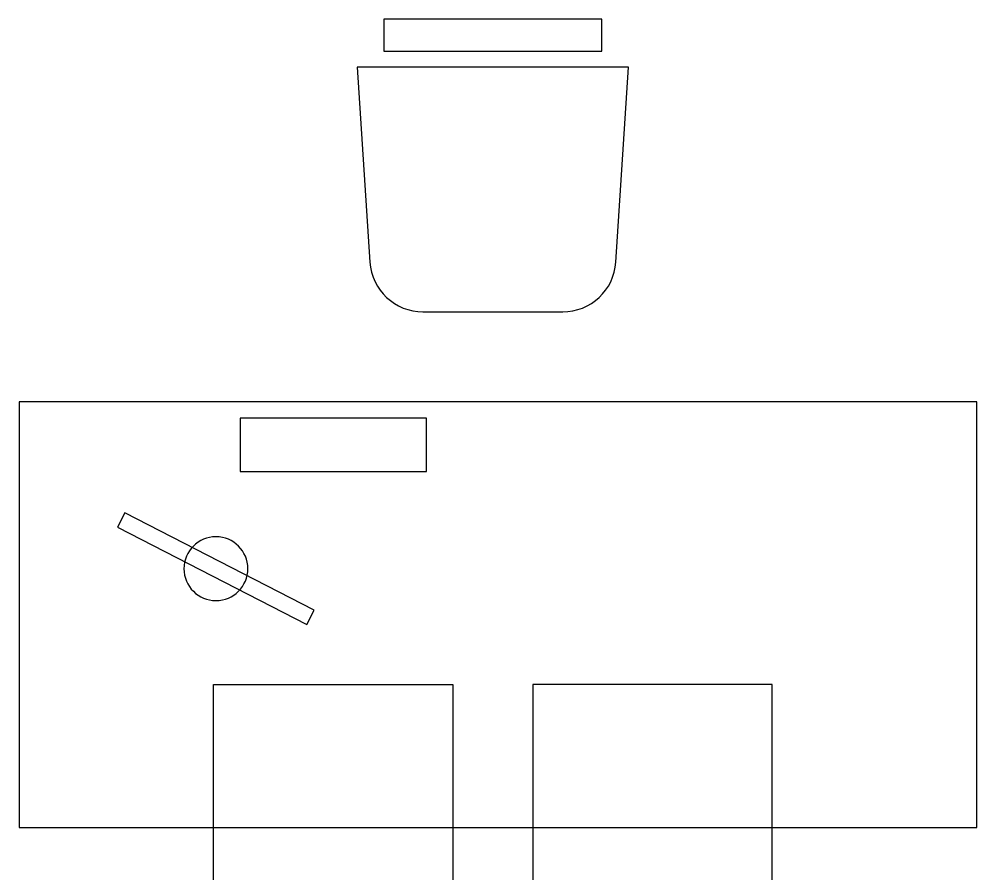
# Model space of a CAD drawing. Extents: x -1417 to 34975, y -245 to 8298.
# Drawn here: x 30855.4 to 31035.4, y 2891.6 to 3052.3 of the extents above; entities that cross this region are included whole.
import ezdxf

# ---------------------------------------------------------------- set-up
doc = ezdxf.new("R2010")
doc.units = 0
doc.layers.get('0').update_dxf_attribs({"color": 9, "lineweight": 9})
doc.layers.add('05', color=9, linetype='Continuous', lineweight=9)

# ---------------------------------------------------------------- blocks, each defined once
blk = doc.blocks.new('m-vw-sandalye-02')
at = {"lineweight": -3, "ltscale": 0.5}
for points in [[(-22.5, 0), (-22.5, -5), (22.5, -5), (22.5, 0)], [(-22.5, -5), (22.5, -5), (22.5, -50), (-22.5, -50)]]:
    blk.add_lwpolyline(points, close=True, dxfattribs=at)
blk = doc.blocks.new('m-vw-sandalye')
at = {"lineweight": -3, "ltscale": 0.5}
blk.add_lwpolyline([(-20.5, 0), (20.5, 0), (20.5, -6), (-20.5, -6)], close=True, dxfattribs=at)
blk.add_lwpolyline([(-25.5, -9), (25.5, -9), (23.11, -45.65, -0.395265), (13.13, -55), (-13.13, -55, -0.395265), (-23.11, -45.65)], format="xyb", close=True, dxfattribs=at)
blk = doc.blocks.new('m-vw-çalışma-p-01')
at = {"lineweight": -3, "ltscale": 0.5}
for p, q in [((11.93, 179.03), (91.93, 179.03)), ((11.93, -0.97), (11.93, 179.03)), ((91.93, 179.03), (91.93, -0.97)), ((91.93, -0.97), (11.93, -0.97))]:
    blk.add_line(p, q, dxfattribs=at)
for points in [[(32.8, 159.16), (35.47, 160.53), (53.74, 124.95), (51.08, 123.58)], [(15, 137.5), (25, 137.5), (25, 102.5), (15, 102.5)]]:
    blk.add_lwpolyline(points, close=True, dxfattribs=at)
blk.add_circle((43.27, 142.05), 6, dxfattribs=at)
at = {"lineweight": -3, "ltscale": 0.5, "xscale": -1, "rotation": 270}
blk.add_blockref('m-vw-sandalye-02', (115, 120), dxfattribs=at)
at = {"lineweight": -3, "rotation": 90}
blk.add_blockref('m-vw-sandalye', (-60, 90), dxfattribs=at)
at = {"lineweight": -3, "ltscale": 0.5, "rotation": 270}
blk.add_blockref('m-vw-sandalye-02', (115, 60), dxfattribs=at)

msp = doc.modelspace()

# ---------------------------------------------------------------- block references
at = {"layer": '05', "lineweight": -3, "xscale": -1, "rotation": 90}
msp.add_blockref('m-vw-çalışma-p-01', (31034.47, 2992.26), dxfattribs=at)

doc.saveas('drawing.dxf')
